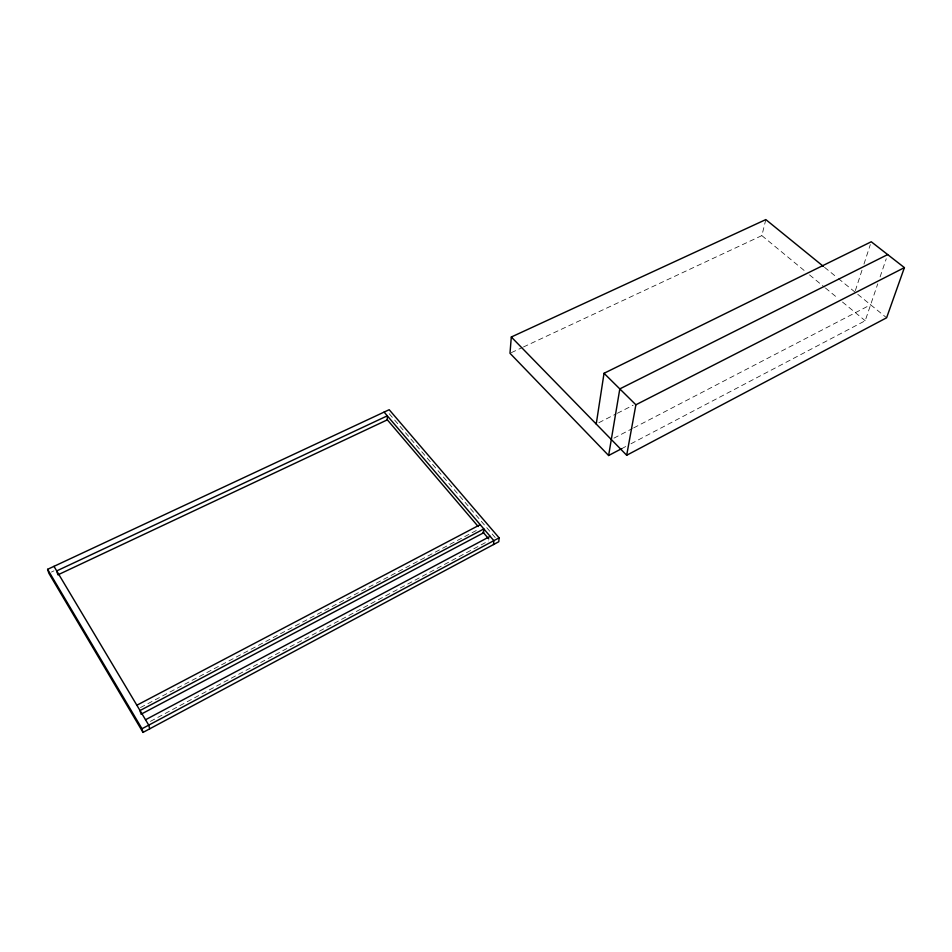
<?xml version="1.0" encoding="UTF-8"?>
<svg xmlns="http://www.w3.org/2000/svg" width="952" height="952" viewBox="0 0 952 952"><rect width="100%" height="100%" fill="white"/><g stroke="black" fill="none" stroke-linecap="round" stroke-linejoin="round"><path stroke-width="0.71" stroke-dasharray="4.76 3.57" d="M523.457 346.98L761.85 235.608L765.824 219.591M855.36 290.61L862.167 269.678M863.976 264.097L870.33 244.569M630.997 443.763L865.201 320.741L877.732 283.863M880.1 276.889L886.252 258.765M150.44 721.342L488.555 540.926M140.491 707.55L477.309 529.955M621.787 448.606L625.726 446.524M613.945 438.146L632.366 428.567M633.687 427.888L870.616 304.783M598.867 422.7L616.027 413.942M617.348 413.275L633.187 405.195M51.396 572.069L53.943 570.879M511.343 352.645L522.112 347.611M824.551 267.334L837.224 277.639M838.379 278.567L886.609 317.778M761.85 235.608L804.999 271.153M809.545 274.902L824.313 287.064M825.443 288.004L837.938 298.285M842.484 302.034L865.201 320.741M389.225 413.727L495.897 538.368"/><path stroke-width="1.43" d="M493.541 544.544L493.85 540.653L384.108 412.097M823.409 266.393L765.824 219.591L511.307 337.008L509.986 353.275L608.625 455.508L621.787 448.606M499.11 537.844L498.777 541.736L143.002 732.409L48.861 573.259L47.6 569.32L389.19 409.717L499.11 537.844L142.003 728.744L143.002 732.409M596.226 424.057L604.032 373.291L871.247 241.772L904.4 267.619L886.609 317.778L626.678 455.258L511.307 337.008M608.625 455.508L619.812 388.892L887.681 254.577M626.678 455.258L635.888 404.79L904.4 267.619M145.525 719.76L490.161 536.333M141.015 714.238L483.568 532.822L483.842 528.931L140.015 710.537L140.682 713M136.85 705.23L480.201 524.659M604.032 373.291L635.888 404.79M387.047 419.487L478.19 526.515M482.985 532.144L488.745 538.903M53.978 566.345L148.738 725.138L149.714 728.816M47.6 569.32L142.003 728.744M387.345 419.832L57.929 574.841L56.703 570.914L387.297 415.834L387.345 419.832"/></g></svg>
